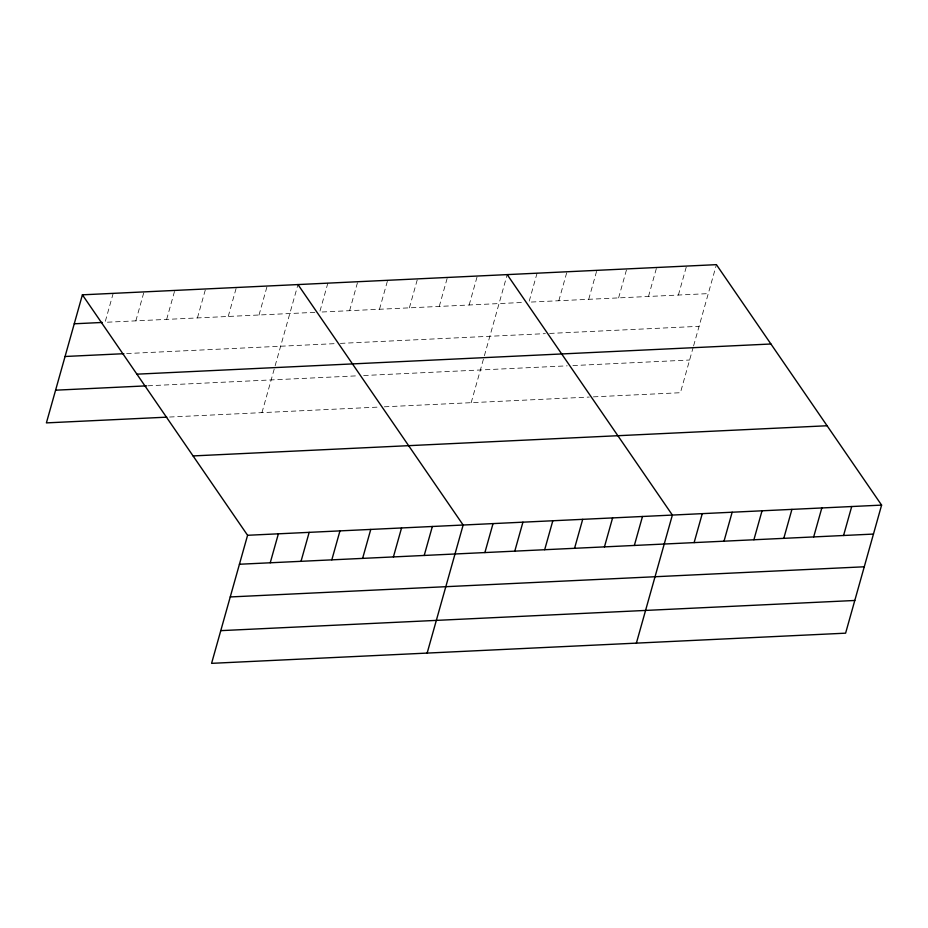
<?xml version="1.0" encoding="UTF-8"?>
<svg xmlns="http://www.w3.org/2000/svg" width="928" height="928" viewBox="0 0 928 928"><rect width="100%" height="100%" fill="white"/><g stroke="black" fill="none" stroke-linecap="round" stroke-linejoin="round"><path stroke-width="0.7" stroke-dasharray="4.64 3.48" d="M113.193 293.352L105.05 322.318L318.292 312.179M135.848 320.856L143.991 291.891M166.646 319.394L174.789 290.429M197.432 317.921L205.575 288.956M228.23 316.46L236.373 287.494M259.028 314.998L267.171 286.033M261.963 412.635L297.969 284.56M327.851 283.144L319.708 312.11L523.241 302.424M349.601 310.683L357.744 281.718M379.494 309.268L387.637 280.291M409.376 307.841L417.519 278.876M439.269 306.414L447.412 277.449M469.162 304.999L477.305 276.034M471.192 402.671L484.033 357.013M484.393 355.714L507.187 274.607M537.08 273.18L528.937 302.157L708.273 293.619M558.83 300.73L566.973 271.765M588.723 299.303L596.855 270.338M618.605 297.888L626.748 268.923M648.498 296.461L656.641 267.496M678.391 295.046L686.534 266.069M693.251 347.06L680.421 392.718L590.753 396.987M693.622 345.761L716.416 264.654M126.649 353.556L336.145 343.592M340.414 343.383L545.362 333.639M549.631 333.43L699.086 326.32M147.981 385.793L357.976 375.794M363.672 375.527L567.205 365.841M572.901 365.574L689.608 360.018M169.58 417.032L378.682 407.079M384.366 406.812L589.326 397.056"/><path stroke-width="1.39" d="M82.395 294.826L247.579 535.282L211.584 663.346L845.605 633.174L881.6 505.11L716.416 264.654L82.395 294.826L46.4 422.89L166.785 417.159M270.234 562.786L278.377 533.82M301.032 561.312L309.175 532.347M331.818 559.851L339.961 530.886M362.616 558.389L370.759 529.424M393.414 556.916L401.557 527.951M424.212 555.454L432.355 526.489M427.147 653.092L463.142 525.028L297.969 284.56M484.892 552.566L493.035 523.601M514.785 551.151L522.928 522.174M544.678 549.724L552.821 520.759M574.56 548.297L582.703 519.332M604.453 546.882L612.596 517.917M634.346 545.455L642.489 516.49M636.376 643.139L672.371 515.063L507.187 274.607M694.121 542.613L702.264 513.648M724.014 541.186L732.157 512.221M753.896 539.771L762.039 510.806M783.789 538.344L791.932 509.379M813.682 536.918L821.825 507.952M843.564 535.502L851.707 506.537M74.252 323.791L102.254 322.457M65.064 356.491L123.853 353.696M136.903 374.17L770.924 343.998M55.587 390.189L146.578 385.851M193.07 455.926L827.092 425.755M247.579 535.282L881.6 505.11M239.436 564.247L873.457 534.076M230.248 596.948L864.27 566.788M220.771 630.646L854.792 600.474"/></g></svg>
